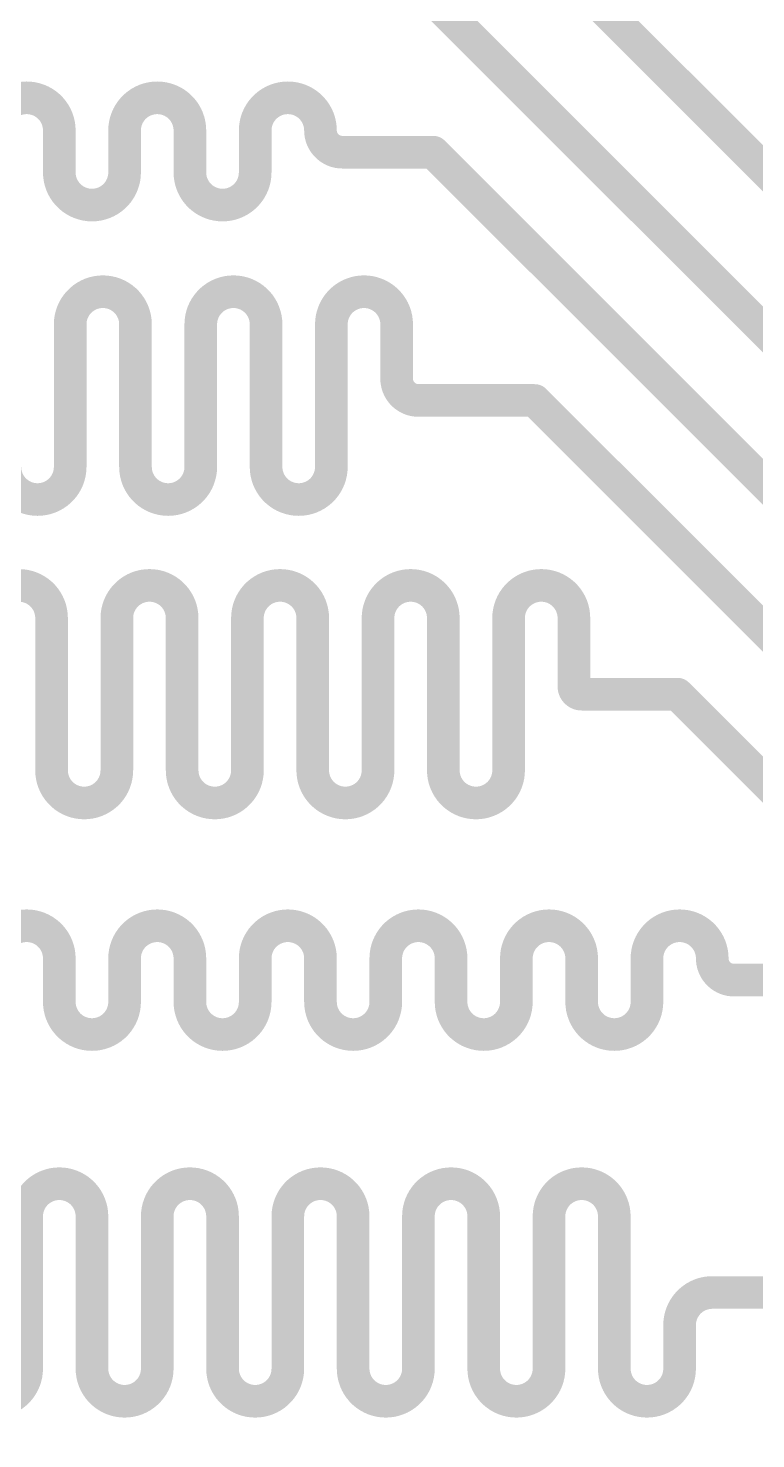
# Model space of a CAD drawing. Extents: x 75 to 173, y 40 to 188.
# Drawn here: x 102.24 to 105.63, y 155.34 to 161.92 of the extents above; entities that cross this region are included whole.
import ezdxf

# ---------------------------------------------------------------- set-up
doc = ezdxf.new("R2010")
doc.units = 0
doc.header["$MEASUREMENT"] = 0
doc.layers.add('TopLayer', color=1, linetype='CONTINUOUS')

msp = doc.modelspace()

# ---------------------------------------------------------------- linework, layer by layer
at = {"layer": 'TopLayer', "const_width": 0.1524}
for points in [[(103.8126, 163.12127), (112.03326, 154.90062)], [(103.949, 162.23227), (112.29666, 153.88462)], [(102.38126, 161.34327), (102.38126, 161.44487)], [(102.68606, 161.34327), (102.68606, 161.44487)], [(102.99086, 161.34327), (102.99086, 161.44487)], [(103.29566, 161.34327), (103.29566, 161.44487)], [(102.38126, 161.24877), (102.38126, 161.34327)], [(102.68606, 161.24877), (102.68606, 161.34327)], [(102.99086, 161.24877), (102.99086, 161.34327)], [(103.29566, 161.24877), (103.29566, 161.34327)], [(103.70206, 161.34327), (103.90526, 161.34327)], [(103.90526, 161.34327), (104.12681, 161.34327)], [(104.12681, 161.34327), (104.22745, 161.24262)], [(104.22745, 161.24262), (112.68588, 152.7842)], [(102.43206, 160.18382), (102.43206, 160.53942)], [(102.73686, 160.18382), (102.73686, 160.53942)], [(103.04166, 160.18382), (103.04166, 160.53942)], [(103.34646, 160.18382), (103.34646, 160.53942)], [(103.65126, 160.18382), (103.65126, 160.53942)], [(103.95606, 160.28542), (103.95606, 160.53942)], [(102.43206, 159.87363), (102.43206, 160.18382)], [(102.73686, 159.87363), (102.73686, 160.18382)], [(103.04166, 159.87363), (103.04166, 160.18382)], [(103.34646, 159.87363), (103.34646, 160.18382)], [(103.65126, 159.87363), (103.65126, 160.18382)], [(104.05766, 160.18382), (104.60046, 160.18382)], [(104.60046, 160.18382), (112.67766, 152.10662)], [(102.34505, 158.81222), (102.34505, 159.16782)], [(102.64985, 158.81222), (102.64985, 159.16782)], [(102.95465, 158.81222), (102.95465, 159.16782)], [(103.25945, 158.81222), (103.25945, 159.16782)], [(103.56425, 158.81222), (103.56425, 159.16782)], [(103.86905, 158.81222), (103.86905, 159.16782)], [(104.17385, 158.81222), (104.17385, 159.16782)], [(104.47865, 158.81222), (104.47865, 159.16782)], [(104.78345, 158.84843), (104.78345, 159.16782)], [(102.34505, 158.45662), (102.34505, 158.81222)], [(102.64985, 158.45662), (102.64985, 158.81222)], [(102.95465, 158.45662), (102.95465, 158.81222)], [(103.25945, 158.45662), (103.25945, 158.81222)], [(103.56425, 158.45662), (103.56425, 158.81222)], [(103.86905, 158.45662), (103.86905, 158.81222)], [(104.17385, 158.45662), (104.17385, 158.81222)], [(104.47865, 158.45662), (104.47865, 158.81222)], [(104.81966, 158.81222), (105.26695, 158.81222)], [(105.26695, 158.81222), (112.42975, 151.64942)], [(102.38126, 157.47683), (102.38126, 157.57843)], [(102.68606, 157.47683), (102.68606, 157.57843)], [(102.99086, 157.47683), (102.99086, 157.57843)], [(103.29566, 157.47683), (103.29566, 157.57843)], [(103.60046, 157.47683), (103.60046, 157.57843)], [(103.90526, 157.47683), (103.90526, 157.57843)], [(104.21006, 157.47683), (104.21006, 157.57843)], [(104.51486, 157.47683), (104.51486, 157.57843)], [(104.81966, 157.47683), (104.81966, 157.57843)], [(105.12446, 157.47683), (105.12446, 157.57843)], [(102.38126, 157.37523), (102.38126, 157.47683)], [(102.68606, 157.37523), (102.68606, 157.47683)], [(102.99086, 157.37523), (102.99086, 157.47683)], [(103.29566, 157.37523), (103.29566, 157.47683)], [(103.60046, 157.37523), (103.60046, 157.47683)], [(103.90526, 157.37523), (103.90526, 157.47683)], [(104.21006, 157.37523), (104.21006, 157.47683)], [(104.51486, 157.37523), (104.51486, 157.47683)], [(104.81966, 157.37523), (104.81966, 157.47683)], [(105.12446, 157.37523), (105.12446, 157.47683)], [(105.53086, 157.47683), (105.73406, 157.47683)], [(102.22886, 156.01822), (102.22886, 156.37382)], [(102.53366, 156.01822), (102.53366, 156.37382)], [(102.83846, 156.01822), (102.83846, 156.37382)], [(103.14326, 156.01822), (103.14326, 156.37382)], [(103.44806, 156.01822), (103.44806, 156.37382)], [(103.75286, 156.01822), (103.75286, 156.37382)], [(104.05766, 156.01822), (104.05766, 156.37382)], [(104.36246, 156.01822), (104.36246, 156.37382)], [(104.66726, 156.01822), (104.66726, 156.37382)], [(104.97206, 156.01822), (104.97206, 156.37382)], [(102.22886, 155.66262), (102.22886, 156.01822)], [(102.53366, 155.66262), (102.53366, 156.01822)], [(102.83846, 155.66262), (102.83846, 156.01822)], [(103.14326, 155.66262), (103.14326, 156.01822)], [(103.44806, 155.66262), (103.44806, 156.01822)], [(103.75286, 155.66262), (103.75286, 156.01822)], [(104.05766, 155.66262), (104.05766, 156.01822)], [(104.36246, 155.66262), (104.36246, 156.01822)], [(104.66726, 155.66262), (104.66726, 156.01822)], [(104.97206, 155.66262), (104.97206, 156.01822)], [(105.42926, 156.01822), (106.69595, 156.01822)], [(105.27686, 155.66262), (105.27686, 155.86582)]]:
    msp.add_lwpolyline(points, dxfattribs=at)
for points in [[(102.07646, 161.44487, -0.4142136), (102.22886, 161.59727)], [(102.22886, 161.59727, -0.4142136), (102.38126, 161.44487)], [(102.68606, 161.44487, -0.4142136), (102.83846, 161.59727)], [(102.83846, 161.59727, -0.4142136), (102.99086, 161.44487)], [(103.29566, 161.44487, -0.4142136), (103.44806, 161.59727)], [(103.44806, 161.59727, -0.4142136), (103.60046, 161.44487)], [(103.70206, 161.34327, -0.4142136), (103.60046, 161.44487)], [(102.53366, 161.09637, -0.4142136), (102.38126, 161.24877)], [(102.68606, 161.24877, -0.4142136), (102.53366, 161.09637)], [(103.14326, 161.09637, -0.4142136), (102.99086, 161.24877)], [(103.29566, 161.24877, -0.4142136), (103.14326, 161.09637)], [(102.43206, 160.53942, -0.4142136), (102.58446, 160.69182)], [(102.58446, 160.69182, -0.4142136), (102.73686, 160.53942)], [(103.04166, 160.53942, -0.4142136), (103.19406, 160.69182)], [(103.19406, 160.69182, -0.4142136), (103.34646, 160.53942)], [(103.65126, 160.53942, -0.4142136), (103.80366, 160.69182)], [(103.80366, 160.69182, -0.4142136), (103.95606, 160.53942)], [(104.05766, 160.18382, -0.4142136), (103.95606, 160.28542)], [(102.27966, 159.72123, -0.4142136), (102.12726, 159.87363)], [(102.43206, 159.87363, -0.4142136), (102.27966, 159.72123)], [(102.88926, 159.72123, -0.4142136), (102.73686, 159.87363)], [(103.04166, 159.87363, -0.4142136), (102.88926, 159.72123)], [(103.49886, 159.72123, -0.4142136), (103.34646, 159.87363)], [(103.65126, 159.87363, -0.4142136), (103.49886, 159.72123)], [(102.04025, 159.16782, -0.4142136), (102.19265, 159.32022)], [(102.19265, 159.32022, -0.4142136), (102.34505, 159.16782)], [(102.64985, 159.16782, -0.4142136), (102.80225, 159.32022)], [(102.80225, 159.32022, -0.4142136), (102.95465, 159.16782)], [(103.25945, 159.16782, -0.4142136), (103.41185, 159.32022)], [(103.41185, 159.32022, -0.4142136), (103.56425, 159.16782)], [(103.86905, 159.16782, -0.4142136), (104.02145, 159.32022)], [(104.02145, 159.32022, -0.4142136), (104.17385, 159.16782)], [(104.47865, 159.16782, -0.4142136), (104.63105, 159.32022)], [(104.63105, 159.32022, -0.4142136), (104.78345, 159.16782)], [(104.81966, 158.81222, -0.4142136), (104.78345, 158.84843)], [(102.49745, 158.30422, -0.4142136), (102.34505, 158.45662)], [(102.64985, 158.45662, -0.4142136), (102.49745, 158.30422)], [(103.10705, 158.30422, -0.4142136), (102.95465, 158.45662)], [(103.25945, 158.45662, -0.4142136), (103.10705, 158.30422)], [(103.71665, 158.30422, -0.4142136), (103.56425, 158.45662)], [(103.86905, 158.45662, -0.4142136), (103.71665, 158.30422)], [(104.32625, 158.30422, -0.4142136), (104.17385, 158.45662)], [(104.47865, 158.45662, -0.4142136), (104.32625, 158.30422)], [(102.07646, 157.57843, -0.4142136), (102.22886, 157.73083)], [(102.22886, 157.73083, -0.4142136), (102.38126, 157.57843)], [(102.68606, 157.57843, -0.4142136), (102.83846, 157.73083)], [(102.83846, 157.73083, -0.4142136), (102.99086, 157.57843)], [(103.29566, 157.57843, -0.4142136), (103.44806, 157.73083)], [(103.44806, 157.73083, -0.4142136), (103.60046, 157.57843)], [(103.90526, 157.57843, -0.4142136), (104.05766, 157.73083)], [(104.05766, 157.73083, -0.4142136), (104.21006, 157.57843)], [(104.51486, 157.57843, -0.4142136), (104.66726, 157.73083)], [(104.66726, 157.73083, -0.4142136), (104.81966, 157.57843)], [(105.12446, 157.57843, -0.4142136), (105.27686, 157.73083)], [(105.27686, 157.73083, -0.4142136), (105.42926, 157.57843)], [(105.53086, 157.47683, -0.4142136), (105.42926, 157.57843)], [(102.53366, 157.22283, -0.4142136), (102.38126, 157.37523)], [(102.68606, 157.37523, -0.4142136), (102.53366, 157.22283)], [(103.14326, 157.22283, -0.4142136), (102.99086, 157.37523)], [(103.29566, 157.37523, -0.4142136), (103.14326, 157.22283)], [(103.75286, 157.22283, -0.4142136), (103.60046, 157.37523)], [(103.90526, 157.37523, -0.4142136), (103.75286, 157.22283)], [(104.36246, 157.22283, -0.4142136), (104.21006, 157.37523)], [(104.51486, 157.37523, -0.4142136), (104.36246, 157.22283)], [(104.97206, 157.22283, -0.4142136), (104.81966, 157.37523)], [(105.12446, 157.37523, -0.4142136), (104.97206, 157.22283)], [(102.22886, 156.37382, -0.4142136), (102.38126, 156.52622)], [(102.38126, 156.52622, -0.4142136), (102.53366, 156.37382)], [(102.83846, 156.37382, -0.4142136), (102.99086, 156.52622)], [(102.99086, 156.52622, -0.4142136), (103.14326, 156.37382)], [(103.44806, 156.37382, -0.4142136), (103.60046, 156.52622)], [(103.60046, 156.52622, -0.4142136), (103.75286, 156.37382)], [(104.05766, 156.37382, -0.4142136), (104.21006, 156.52622)], [(104.21006, 156.52622, -0.4142136), (104.36246, 156.37382)], [(104.66726, 156.37382, -0.4142136), (104.81966, 156.52622)], [(104.81966, 156.52622, -0.4142136), (104.97206, 156.37382)], [(105.27686, 155.86582, -0.4142136), (105.42926, 156.01822)], [(102.22886, 155.66262, -0.4142136), (102.07646, 155.51022)], [(102.68606, 155.51022, -0.4142136), (102.53366, 155.66262)], [(102.83846, 155.66262, -0.4142136), (102.68606, 155.51022)], [(103.29566, 155.51022, -0.4142136), (103.14326, 155.66262)], [(103.44806, 155.66262, -0.4142136), (103.29566, 155.51022)], [(103.90526, 155.51022, -0.4142136), (103.75286, 155.66262)], [(104.05766, 155.66262, -0.4142136), (103.90526, 155.51022)], [(104.51486, 155.51022, -0.4142136), (104.36246, 155.66262)], [(104.66726, 155.66262, -0.4142136), (104.51486, 155.51022)], [(105.12446, 155.51022, -0.4142136), (104.97206, 155.66262)], [(105.27686, 155.66262, -0.4142136), (105.12446, 155.51022)]]:
    msp.add_lwpolyline(points, format="xyb", dxfattribs=at)
at = {"layer": 'TopLayer', "const_width": 0.0762}
for points in [[(102.19076, 161.59727, 1), (102.26696, 161.59727, 1)], [(102.19076, 161.59727, 1), (102.26696, 161.59727, 1)], [(102.80036, 161.59727, 1), (102.87656, 161.59727, 1)], [(102.80036, 161.59727, 1), (102.87656, 161.59727, 1)], [(103.40996, 161.59727, 1), (103.48616, 161.59727, 1)], [(103.40996, 161.59727, 1), (103.48616, 161.59727, 1)], [(102.34316, 161.44487, 1), (102.41936, 161.44487, 1)], [(102.34316, 161.44487, 1), (102.41936, 161.44487, 1)], [(102.64796, 161.44487, 1), (102.72416, 161.44487, 1)], [(102.64796, 161.44487, 1), (102.72416, 161.44487, 1)], [(102.95276, 161.44487, 1), (103.02896, 161.44487, 1)], [(102.95276, 161.44487, 1), (103.02896, 161.44487, 1)], [(103.25756, 161.44487, 1), (103.33376, 161.44487, 1)], [(103.25756, 161.44487, 1), (103.33376, 161.44487, 1)], [(103.56236, 161.44487, 1), (103.63856, 161.44487, 1)], [(103.56236, 161.44487, 1), (103.63856, 161.44487, 1)], [(102.34316, 161.34327, 1), (102.41936, 161.34327, 1)], [(102.34316, 161.34327, 1), (102.41936, 161.34327, 1)], [(102.64796, 161.34327, 1), (102.72416, 161.34327, 1)], [(102.64796, 161.34327, 1), (102.72416, 161.34327, 1)], [(102.95276, 161.34327, 1), (103.02896, 161.34327, 1)], [(102.95276, 161.34327, 1), (103.02896, 161.34327, 1)], [(103.25756, 161.34327, 1), (103.33376, 161.34327, 1)], [(103.25756, 161.34327, 1), (103.33376, 161.34327, 1)], [(103.66396, 161.34327, 1), (103.74016, 161.34327, 1)], [(103.66396, 161.34327, 1), (103.74016, 161.34327, 1)], [(103.86716, 161.34327, 1), (103.94336, 161.34327, 1)], [(103.86716, 161.34327, 1), (103.94336, 161.34327, 1)], [(104.08871, 161.34327, 1), (104.16491, 161.34327, 1)], [(104.08871, 161.34327, 1), (104.16491, 161.34327, 1)], [(102.34316, 161.24877, 1), (102.41936, 161.24877, 1)], [(102.34316, 161.24877, 1), (102.41936, 161.24877, 1)], [(102.64796, 161.24877, 1), (102.72416, 161.24877, 1)], [(102.64796, 161.24877, 1), (102.72416, 161.24877, 1)], [(102.95276, 161.24877, 1), (103.02896, 161.24877, 1)], [(102.95276, 161.24877, 1), (103.02896, 161.24877, 1)], [(103.25756, 161.24877, 1), (103.33376, 161.24877, 1)], [(103.25756, 161.24877, 1), (103.33376, 161.24877, 1)], [(104.18935, 161.24262, 1), (104.26555, 161.24262, 1)], [(104.18935, 161.24262, 1), (104.26555, 161.24262, 1)], [(102.49556, 161.09637, 1), (102.57176, 161.09637, 1)], [(102.49556, 161.09637, 1), (102.57176, 161.09637, 1)], [(103.10516, 161.09637, 1), (103.18136, 161.09637, 1)], [(103.10516, 161.09637, 1), (103.18136, 161.09637, 1)], [(102.54636, 160.69182, 1), (102.62256, 160.69182, 1)], [(102.54636, 160.69182, 1), (102.62256, 160.69182, 1)], [(103.15596, 160.69182, 1), (103.23216, 160.69182, 1)], [(103.15596, 160.69182, 1), (103.23216, 160.69182, 1)], [(103.76556, 160.69182, 1), (103.84176, 160.69182, 1)], [(103.76556, 160.69182, 1), (103.84176, 160.69182, 1)], [(102.39396, 160.53942, 1), (102.47016, 160.53942, 1)], [(102.39396, 160.53942, 1), (102.47016, 160.53942, 1)], [(102.69876, 160.53942, 1), (102.77496, 160.53942, 1)], [(102.69876, 160.53942, 1), (102.77496, 160.53942, 1)], [(103.00356, 160.53942, 1), (103.07976, 160.53942, 1)], [(103.00356, 160.53942, 1), (103.07976, 160.53942, 1)], [(103.30836, 160.53942, 1), (103.38456, 160.53942, 1)], [(103.30836, 160.53942, 1), (103.38456, 160.53942, 1)], [(103.61316, 160.53942, 1), (103.68936, 160.53942, 1)], [(103.61316, 160.53942, 1), (103.68936, 160.53942, 1)], [(103.91796, 160.53942, 1), (103.99416, 160.53942, 1)], [(103.91796, 160.53942, 1), (103.99416, 160.53942, 1)], [(103.91796, 160.28542, 1), (103.99416, 160.28542, 1)], [(103.91796, 160.28542, 1), (103.99416, 160.28542, 1)], [(102.39396, 160.18382, 1), (102.47016, 160.18382, 1)], [(102.39396, 160.18382, 1), (102.47016, 160.18382, 1)], [(102.69876, 160.18382, 1), (102.77496, 160.18382, 1)], [(102.69876, 160.18382, 1), (102.77496, 160.18382, 1)], [(103.00356, 160.18382, 1), (103.07976, 160.18382, 1)], [(103.00356, 160.18382, 1), (103.07976, 160.18382, 1)], [(103.30836, 160.18382, 1), (103.38456, 160.18382, 1)], [(103.30836, 160.18382, 1), (103.38456, 160.18382, 1)], [(103.61316, 160.18382, 1), (103.68936, 160.18382, 1)], [(103.61316, 160.18382, 1), (103.68936, 160.18382, 1)], [(104.01956, 160.18382, 1), (104.09576, 160.18382, 1)], [(104.01956, 160.18382, 1), (104.09576, 160.18382, 1)], [(104.56236, 160.18382, 1), (104.63856, 160.18382, 1)], [(104.56236, 160.18382, 1), (104.63856, 160.18382, 1)], [(102.39396, 159.87363, 1), (102.47016, 159.87363, 1)], [(102.39396, 159.87363, 1), (102.47016, 159.87363, 1)], [(102.69876, 159.87363, 1), (102.77496, 159.87363, 1)], [(102.69876, 159.87363, 1), (102.77496, 159.87363, 1)], [(103.00356, 159.87363, 1), (103.07976, 159.87363, 1)], [(103.00356, 159.87363, 1), (103.07976, 159.87363, 1)], [(103.30836, 159.87363, 1), (103.38456, 159.87363, 1)], [(103.30836, 159.87363, 1), (103.38456, 159.87363, 1)], [(103.61316, 159.87363, 1), (103.68936, 159.87363, 1)], [(103.61316, 159.87363, 1), (103.68936, 159.87363, 1)], [(102.24156, 159.72123, 1), (102.31776, 159.72123, 1)], [(102.24156, 159.72123, 1), (102.31776, 159.72123, 1)], [(102.85116, 159.72123, 1), (102.92736, 159.72123, 1)], [(102.85116, 159.72123, 1), (102.92736, 159.72123, 1)], [(103.46076, 159.72123, 1), (103.53696, 159.72123, 1)], [(103.46076, 159.72123, 1), (103.53696, 159.72123, 1)], [(102.15455, 159.32022, 1), (102.23075, 159.32022, 1)], [(102.15455, 159.32022, 1), (102.23075, 159.32022, 1)], [(102.76415, 159.32022, 1), (102.84035, 159.32022, 1)], [(102.76415, 159.32022, 1), (102.84035, 159.32022, 1)], [(103.37375, 159.32022, 1), (103.44995, 159.32022, 1)], [(103.37375, 159.32022, 1), (103.44995, 159.32022, 1)], [(103.98335, 159.32022, 1), (104.05955, 159.32022, 1)], [(103.98335, 159.32022, 1), (104.05955, 159.32022, 1)], [(104.59295, 159.32022, 1), (104.66915, 159.32022, 1)], [(104.59295, 159.32022, 1), (104.66915, 159.32022, 1)], [(102.30695, 159.16782, 1), (102.38315, 159.16782, 1)], [(102.30695, 159.16782, 1), (102.38315, 159.16782, 1)], [(102.61175, 159.16782, 1), (102.68795, 159.16782, 1)], [(102.61175, 159.16782, 1), (102.68795, 159.16782, 1)], [(102.91655, 159.16782, 1), (102.99275, 159.16782, 1)], [(102.91655, 159.16782, 1), (102.99275, 159.16782, 1)], [(103.22135, 159.16782, 1), (103.29755, 159.16782, 1)], [(103.22135, 159.16782, 1), (103.29755, 159.16782, 1)], [(103.52615, 159.16782, 1), (103.60235, 159.16782, 1)], [(103.52615, 159.16782, 1), (103.60235, 159.16782, 1)], [(103.83095, 159.16782, 1), (103.90715, 159.16782, 1)], [(103.83095, 159.16782, 1), (103.90715, 159.16782, 1)], [(104.13575, 159.16782, 1), (104.21195, 159.16782, 1)], [(104.13575, 159.16782, 1), (104.21195, 159.16782, 1)], [(104.44055, 159.16782, 1), (104.51675, 159.16782, 1)], [(104.44055, 159.16782, 1), (104.51675, 159.16782, 1)], [(104.74535, 159.16782, 1), (104.82155, 159.16782, 1)], [(104.74535, 159.16782, 1), (104.82155, 159.16782, 1)], [(102.30695, 158.81222, 1), (102.38315, 158.81222, 1)], [(102.30695, 158.81222, 1), (102.38315, 158.81222, 1)], [(102.61175, 158.81222, 1), (102.68795, 158.81222, 1)], [(102.61175, 158.81222, 1), (102.68795, 158.81222, 1)], [(102.91655, 158.81222, 1), (102.99275, 158.81222, 1)], [(102.91655, 158.81222, 1), (102.99275, 158.81222, 1)], [(103.22135, 158.81222, 1), (103.29755, 158.81222, 1)], [(103.22135, 158.81222, 1), (103.29755, 158.81222, 1)], [(103.52615, 158.81222, 1), (103.60235, 158.81222, 1)], [(103.52615, 158.81222, 1), (103.60235, 158.81222, 1)], [(103.83095, 158.81222, 1), (103.90715, 158.81222, 1)], [(103.83095, 158.81222, 1), (103.90715, 158.81222, 1)], [(104.13575, 158.81222, 1), (104.21195, 158.81222, 1)], [(104.13575, 158.81222, 1), (104.21195, 158.81222, 1)], [(104.44055, 158.81222, 1), (104.51675, 158.81222, 1)], [(104.44055, 158.81222, 1), (104.51675, 158.81222, 1)], [(104.74535, 158.84843, 1), (104.82155, 158.84843, 1)], [(104.74535, 158.84843, 1), (104.82155, 158.84843, 1)], [(104.78156, 158.81222, 1), (104.85776, 158.81222, 1)], [(104.78156, 158.81222, 1), (104.85776, 158.81222, 1)], [(105.22885, 158.81222, 1), (105.30505, 158.81222, 1)], [(105.22885, 158.81222, 1), (105.30505, 158.81222, 1)], [(102.30695, 158.45662, 1), (102.38315, 158.45662, 1)], [(102.30695, 158.45662, 1), (102.38315, 158.45662, 1)], [(102.61175, 158.45662, 1), (102.68795, 158.45662, 1)], [(102.61175, 158.45662, 1), (102.68795, 158.45662, 1)], [(102.91655, 158.45662, 1), (102.99275, 158.45662, 1)], [(102.91655, 158.45662, 1), (102.99275, 158.45662, 1)], [(103.22135, 158.45662, 1), (103.29755, 158.45662, 1)], [(103.22135, 158.45662, 1), (103.29755, 158.45662, 1)], [(103.52615, 158.45662, 1), (103.60235, 158.45662, 1)], [(103.52615, 158.45662, 1), (103.60235, 158.45662, 1)], [(103.83095, 158.45662, 1), (103.90715, 158.45662, 1)], [(103.83095, 158.45662, 1), (103.90715, 158.45662, 1)], [(104.13575, 158.45662, 1), (104.21195, 158.45662, 1)], [(104.13575, 158.45662, 1), (104.21195, 158.45662, 1)], [(104.44055, 158.45662, 1), (104.51675, 158.45662, 1)], [(104.44055, 158.45662, 1), (104.51675, 158.45662, 1)], [(102.45935, 158.30422, 1), (102.53555, 158.30422, 1)], [(102.45935, 158.30422, 1), (102.53555, 158.30422, 1)], [(103.06895, 158.30422, 1), (103.14515, 158.30422, 1)], [(103.06895, 158.30422, 1), (103.14515, 158.30422, 1)], [(103.67855, 158.30422, 1), (103.75475, 158.30422, 1)], [(103.67855, 158.30422, 1), (103.75475, 158.30422, 1)], [(104.28815, 158.30422, 1), (104.36435, 158.30422, 1)], [(104.28815, 158.30422, 1), (104.36435, 158.30422, 1)], [(102.19076, 157.73083, 1), (102.26696, 157.73083, 1)], [(102.19076, 157.73083, 1), (102.26696, 157.73083, 1)], [(102.80036, 157.73083, 1), (102.87656, 157.73083, 1)], [(102.80036, 157.73083, 1), (102.87656, 157.73083, 1)], [(103.40996, 157.73083, 1), (103.48616, 157.73083, 1)], [(103.40996, 157.73083, 1), (103.48616, 157.73083, 1)], [(104.01956, 157.73083, 1), (104.09576, 157.73083, 1)], [(104.01956, 157.73083, 1), (104.09576, 157.73083, 1)], [(104.62916, 157.73083, 1), (104.70536, 157.73083, 1)], [(104.62916, 157.73083, 1), (104.70536, 157.73083, 1)], [(105.23876, 157.73083, 1), (105.31496, 157.73083, 1)], [(105.23876, 157.73083, 1), (105.31496, 157.73083, 1)], [(102.34316, 157.57843, 1), (102.41936, 157.57843, 1)], [(102.34316, 157.57843, 1), (102.41936, 157.57843, 1)], [(102.64796, 157.57843, 1), (102.72416, 157.57843, 1)], [(102.64796, 157.57843, 1), (102.72416, 157.57843, 1)], [(102.95276, 157.57843, 1), (103.02896, 157.57843, 1)], [(102.95276, 157.57843, 1), (103.02896, 157.57843, 1)], [(103.25756, 157.57843, 1), (103.33376, 157.57843, 1)], [(103.25756, 157.57843, 1), (103.33376, 157.57843, 1)], [(103.56236, 157.57843, 1), (103.63856, 157.57843, 1)], [(103.56236, 157.57843, 1), (103.63856, 157.57843, 1)], [(103.86716, 157.57843, 1), (103.94336, 157.57843, 1)], [(103.86716, 157.57843, 1), (103.94336, 157.57843, 1)], [(104.17196, 157.57843, 1), (104.24816, 157.57843, 1)], [(104.17196, 157.57843, 1), (104.24816, 157.57843, 1)], [(104.47676, 157.57843, 1), (104.55296, 157.57843, 1)], [(104.47676, 157.57843, 1), (104.55296, 157.57843, 1)], [(104.78156, 157.57843, 1), (104.85776, 157.57843, 1)], [(104.78156, 157.57843, 1), (104.85776, 157.57843, 1)], [(105.08636, 157.57843, 1), (105.16256, 157.57843, 1)], [(105.08636, 157.57843, 1), (105.16256, 157.57843, 1)], [(105.39116, 157.57843, 1), (105.46736, 157.57843, 1)], [(105.39116, 157.57843, 1), (105.46736, 157.57843, 1)], [(102.34316, 157.47683, 1), (102.41936, 157.47683, 1)], [(102.34316, 157.47683, 1), (102.41936, 157.47683, 1)], [(102.64796, 157.47683, 1), (102.72416, 157.47683, 1)], [(102.64796, 157.47683, 1), (102.72416, 157.47683, 1)], [(102.95276, 157.47683, 1), (103.02896, 157.47683, 1)], [(102.95276, 157.47683, 1), (103.02896, 157.47683, 1)], [(103.25756, 157.47683, 1), (103.33376, 157.47683, 1)], [(103.25756, 157.47683, 1), (103.33376, 157.47683, 1)], [(103.56236, 157.47683, 1), (103.63856, 157.47683, 1)], [(103.56236, 157.47683, 1), (103.63856, 157.47683, 1)], [(103.86716, 157.47683, 1), (103.94336, 157.47683, 1)], [(103.86716, 157.47683, 1), (103.94336, 157.47683, 1)], [(104.17196, 157.47683, 1), (104.24816, 157.47683, 1)], [(104.17196, 157.47683, 1), (104.24816, 157.47683, 1)], [(104.47676, 157.47683, 1), (104.55296, 157.47683, 1)], [(104.47676, 157.47683, 1), (104.55296, 157.47683, 1)], [(104.78156, 157.47683, 1), (104.85776, 157.47683, 1)], [(104.78156, 157.47683, 1), (104.85776, 157.47683, 1)], [(105.08636, 157.47683, 1), (105.16256, 157.47683, 1)], [(105.08636, 157.47683, 1), (105.16256, 157.47683, 1)], [(105.49276, 157.47683, 1), (105.56896, 157.47683, 1)], [(105.49276, 157.47683, 1), (105.56896, 157.47683, 1)], [(102.34316, 157.37523, 1), (102.41936, 157.37523, 1)], [(102.34316, 157.37523, 1), (102.41936, 157.37523, 1)], [(102.64796, 157.37523, 1), (102.72416, 157.37523, 1)], [(102.64796, 157.37523, 1), (102.72416, 157.37523, 1)], [(102.95276, 157.37523, 1), (103.02896, 157.37523, 1)], [(102.95276, 157.37523, 1), (103.02896, 157.37523, 1)], [(103.25756, 157.37523, 1), (103.33376, 157.37523, 1)], [(103.25756, 157.37523, 1), (103.33376, 157.37523, 1)], [(103.56236, 157.37523, 1), (103.63856, 157.37523, 1)], [(103.56236, 157.37523, 1), (103.63856, 157.37523, 1)], [(103.86716, 157.37523, 1), (103.94336, 157.37523, 1)], [(103.86716, 157.37523, 1), (103.94336, 157.37523, 1)], [(104.17196, 157.37523, 1), (104.24816, 157.37523, 1)], [(104.17196, 157.37523, 1), (104.24816, 157.37523, 1)], [(104.47676, 157.37523, 1), (104.55296, 157.37523, 1)], [(104.47676, 157.37523, 1), (104.55296, 157.37523, 1)], [(104.78156, 157.37523, 1), (104.85776, 157.37523, 1)], [(104.78156, 157.37523, 1), (104.85776, 157.37523, 1)], [(105.08636, 157.37523, 1), (105.16256, 157.37523, 1)], [(105.08636, 157.37523, 1), (105.16256, 157.37523, 1)], [(102.49556, 157.22283, 1), (102.57176, 157.22283, 1)], [(102.49556, 157.22283, 1), (102.57176, 157.22283, 1)], [(103.10516, 157.22283, 1), (103.18136, 157.22283, 1)], [(103.10516, 157.22283, 1), (103.18136, 157.22283, 1)], [(103.71476, 157.22283, 1), (103.79096, 157.22283, 1)], [(103.71476, 157.22283, 1), (103.79096, 157.22283, 1)], [(104.32436, 157.22283, 1), (104.40056, 157.22283, 1)], [(104.32436, 157.22283, 1), (104.40056, 157.22283, 1)], [(104.93396, 157.22283, 1), (105.01016, 157.22283, 1)], [(104.93396, 157.22283, 1), (105.01016, 157.22283, 1)], [(102.34316, 156.52622, 1), (102.41936, 156.52622, 1)], [(102.34316, 156.52622, 1), (102.41936, 156.52622, 1)], [(102.95276, 156.52622, 1), (103.02896, 156.52622, 1)], [(102.95276, 156.52622, 1), (103.02896, 156.52622, 1)], [(103.56236, 156.52622, 1), (103.63856, 156.52622, 1)], [(103.56236, 156.52622, 1), (103.63856, 156.52622, 1)], [(104.17196, 156.52622, 1), (104.24816, 156.52622, 1)], [(104.17196, 156.52622, 1), (104.24816, 156.52622, 1)], [(104.78156, 156.52622, 1), (104.85776, 156.52622, 1)], [(104.78156, 156.52622, 1), (104.85776, 156.52622, 1)], [(102.19076, 156.37382, 1), (102.26696, 156.37382, 1)], [(102.19076, 156.37382, 1), (102.26696, 156.37382, 1)], [(102.49556, 156.37382, 1), (102.57176, 156.37382, 1)], [(102.49556, 156.37382, 1), (102.57176, 156.37382, 1)], [(102.80036, 156.37382, 1), (102.87656, 156.37382, 1)], [(102.80036, 156.37382, 1), (102.87656, 156.37382, 1)], [(103.10516, 156.37382, 1), (103.18136, 156.37382, 1)], [(103.10516, 156.37382, 1), (103.18136, 156.37382, 1)], [(103.40996, 156.37382, 1), (103.48616, 156.37382, 1)], [(103.40996, 156.37382, 1), (103.48616, 156.37382, 1)], [(103.71476, 156.37382, 1), (103.79096, 156.37382, 1)], [(103.71476, 156.37382, 1), (103.79096, 156.37382, 1)], [(104.01956, 156.37382, 1), (104.09576, 156.37382, 1)], [(104.01956, 156.37382, 1), (104.09576, 156.37382, 1)], [(104.32436, 156.37382, 1), (104.40056, 156.37382, 1)], [(104.32436, 156.37382, 1), (104.40056, 156.37382, 1)], [(104.62916, 156.37382, 1), (104.70536, 156.37382, 1)], [(104.62916, 156.37382, 1), (104.70536, 156.37382, 1)], [(104.93396, 156.37382, 1), (105.01016, 156.37382, 1)], [(104.93396, 156.37382, 1), (105.01016, 156.37382, 1)], [(102.19076, 156.01822, 1), (102.26696, 156.01822, 1)], [(102.19076, 156.01822, 1), (102.26696, 156.01822, 1)], [(102.49556, 156.01822, 1), (102.57176, 156.01822, 1)], [(102.49556, 156.01822, 1), (102.57176, 156.01822, 1)], [(102.80036, 156.01822, 1), (102.87656, 156.01822, 1)], [(102.80036, 156.01822, 1), (102.87656, 156.01822, 1)], [(103.10516, 156.01822, 1), (103.18136, 156.01822, 1)], [(103.10516, 156.01822, 1), (103.18136, 156.01822, 1)], [(103.40996, 156.01822, 1), (103.48616, 156.01822, 1)], [(103.40996, 156.01822, 1), (103.48616, 156.01822, 1)], [(103.71476, 156.01822, 1), (103.79096, 156.01822, 1)], [(103.71476, 156.01822, 1), (103.79096, 156.01822, 1)], [(104.01956, 156.01822, 1), (104.09576, 156.01822, 1)], [(104.01956, 156.01822, 1), (104.09576, 156.01822, 1)], [(104.32436, 156.01822, 1), (104.40056, 156.01822, 1)], [(104.32436, 156.01822, 1), (104.40056, 156.01822, 1)], [(104.62916, 156.01822, 1), (104.70536, 156.01822, 1)], [(104.62916, 156.01822, 1), (104.70536, 156.01822, 1)], [(104.93396, 156.01822, 1), (105.01016, 156.01822, 1)], [(104.93396, 156.01822, 1), (105.01016, 156.01822, 1)], [(105.39116, 156.01822, 1), (105.46736, 156.01822, 1)], [(105.39116, 156.01822, 1), (105.46736, 156.01822, 1)], [(105.23876, 155.86582, 1), (105.31496, 155.86582, 1)], [(105.23876, 155.86582, 1), (105.31496, 155.86582, 1)], [(102.19076, 155.66262, 1), (102.26696, 155.66262, 1)], [(102.19076, 155.66262, 1), (102.26696, 155.66262, 1)], [(102.49556, 155.66262, 1), (102.57176, 155.66262, 1)], [(102.49556, 155.66262, 1), (102.57176, 155.66262, 1)], [(102.80036, 155.66262, 1), (102.87656, 155.66262, 1)], [(102.80036, 155.66262, 1), (102.87656, 155.66262, 1)], [(103.10516, 155.66262, 1), (103.18136, 155.66262, 1)], [(103.10516, 155.66262, 1), (103.18136, 155.66262, 1)], [(103.40996, 155.66262, 1), (103.48616, 155.66262, 1)], [(103.40996, 155.66262, 1), (103.48616, 155.66262, 1)], [(103.71476, 155.66262, 1), (103.79096, 155.66262, 1)], [(103.71476, 155.66262, 1), (103.79096, 155.66262, 1)], [(104.01956, 155.66262, 1), (104.09576, 155.66262, 1)], [(104.01956, 155.66262, 1), (104.09576, 155.66262, 1)], [(104.32436, 155.66262, 1), (104.40056, 155.66262, 1)], [(104.32436, 155.66262, 1), (104.40056, 155.66262, 1)], [(104.62916, 155.66262, 1), (104.70536, 155.66262, 1)], [(104.62916, 155.66262, 1), (104.70536, 155.66262, 1)], [(104.93396, 155.66262, 1), (105.01016, 155.66262, 1)], [(104.93396, 155.66262, 1), (105.01016, 155.66262, 1)], [(105.23876, 155.66262, 1), (105.31496, 155.66262, 1)], [(105.23876, 155.66262, 1), (105.31496, 155.66262, 1)], [(102.64796, 155.51022, 1), (102.72416, 155.51022, 1)], [(102.64796, 155.51022, 1), (102.72416, 155.51022, 1)], [(103.25756, 155.51022, 1), (103.33376, 155.51022, 1)], [(103.25756, 155.51022, 1), (103.33376, 155.51022, 1)], [(103.86716, 155.51022, 1), (103.94336, 155.51022, 1)], [(103.86716, 155.51022, 1), (103.94336, 155.51022, 1)], [(104.47676, 155.51022, 1), (104.55296, 155.51022, 1)], [(104.47676, 155.51022, 1), (104.55296, 155.51022, 1)], [(105.08636, 155.51022, 1), (105.16256, 155.51022, 1)], [(105.08636, 155.51022, 1), (105.16256, 155.51022, 1)]]:
    msp.add_lwpolyline(points, format="xyb", close=True, dxfattribs=at)

doc.saveas('drawing.dxf')
